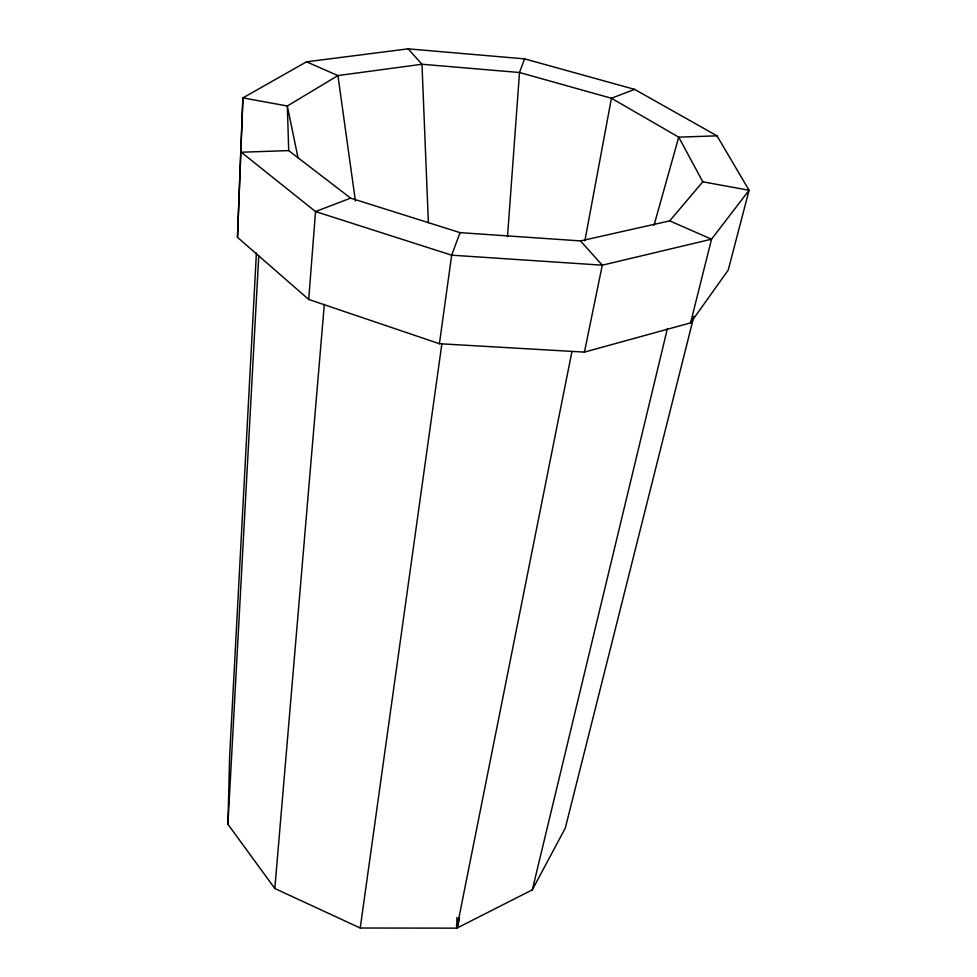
<?xml version="1.0" encoding="UTF-8"?>
<svg xmlns="http://www.w3.org/2000/svg" width="977" height="977" viewBox="0 0 977 977"><rect width="100%" height="100%" fill="white"/><g stroke="black" fill="none" stroke-linecap="round" stroke-linejoin="round"><path stroke-width="1.47" d="M456.894 917.476L456.845 928.15L360.232 928.016L274.83 888.508L227.922 824.27L229.619 756.784L256.401 252.982M237.484 237.326L242.907 97.895L306.497 61.82L408.166 48.85L524.588 58.864L634.623 89.371L717.008 135.84L749.078 190.259L728.219 270.104L690.568 322.874L584.429 352.111L439.406 343.721L308.708 299.45L237.484 237.326L242.907 97.895L287.336 105.992L337.92 75.571L421.979 64.25L519.52 72.506L611.431 98.25L678.734 137.159L702.793 181.807L749.078 190.259L711.525 239.194L690.568 322.874M227.922 824.27L258.746 255.925M507.503 236.642L519.52 72.506L524.588 58.864M308.708 299.45L315.534 211.569L241.282 152.229L288.704 150.592L350.609 198.136L460.057 232.636L580.497 240.916L669.709 220.875L711.525 239.194L602.284 265.182L451.679 255.18L315.534 211.569L350.609 198.136M274.83 888.508L324.327 304.311M439.406 343.721L451.679 255.18L460.057 232.636M360.232 928.016L441.848 343.965M458.738 917.647L456.845 928.15L532.318 889.839L565.317 828.056L693.89 316.353M584.869 240.818L611.431 98.25L634.623 89.371M571.948 351.561L456.845 928.15L456.406 925.134M584.429 352.111L602.284 265.182L580.497 240.916M532.318 889.839L667.438 328.455M654.04 225.211L678.734 137.159L717.008 135.84M459.483 919.381L456.845 928.15L457.798 925.256M669.709 220.875L702.793 181.807M306.497 61.82L337.92 75.571L355.42 201.042M408.166 48.85L421.979 64.25L428.378 222.707M298.119 158.311L287.336 105.992L288.704 150.592"/></g></svg>
